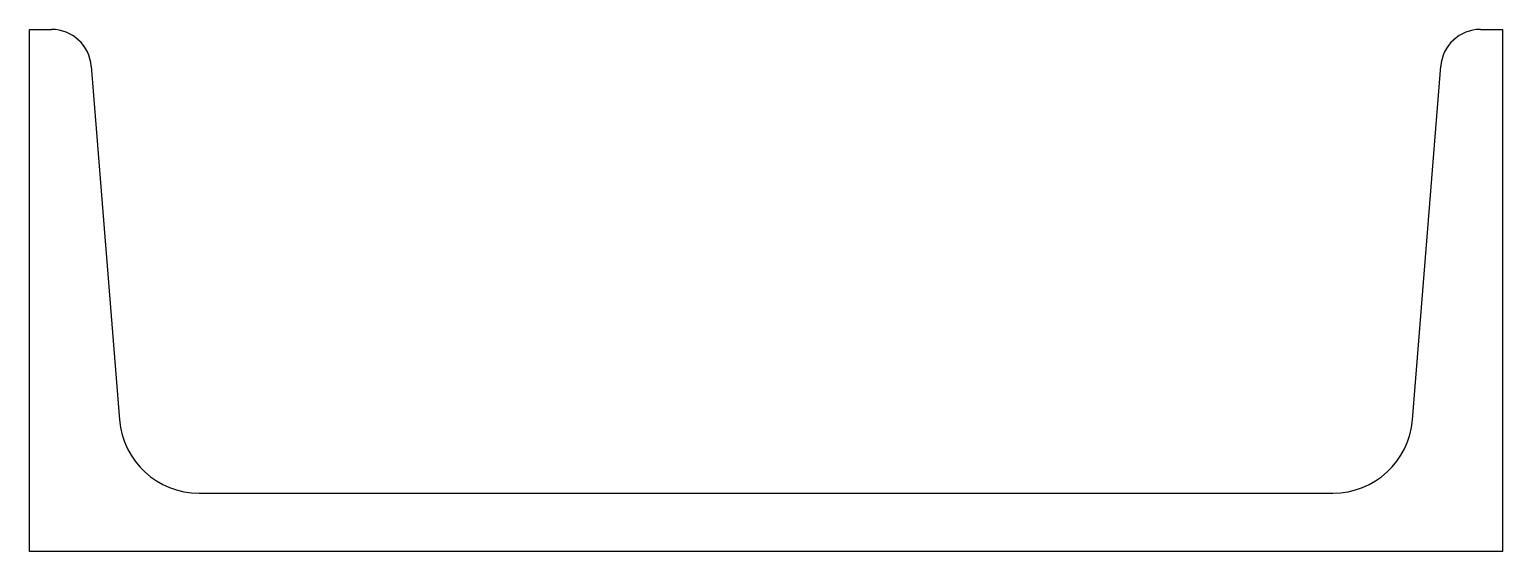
# Model space of a CAD drawing. Extents: x -120 to 120, y 0 to 85.
import ezdxf

# ---------------------------------------------------------------- set-up
doc = ezdxf.new("R2010")
doc.units = 0

msp = doc.modelspace()

# ---------------------------------------------------------------- linework, layer by layer
for p, q in [((-120, 0), (-120, 85)), ((-120, 85), (-116.4, 85)), ((116.4, 85), (120, 85)), ((120, 85), (120, 0)), ((-109.92, 79.02), (-105.32, 21.46)), ((105.32, 21.46), (109.92, 79.02)), ((-92.36, 9.5), (92.36, 9.5)), ((120, 0), (-120, 0))]:
    msp.add_line(p, q)
for centre, radius, start, end in [((-116.4, 78.5), 6.5, 4.57, 90), ((116.4, 78.5), 6.5, 90, 175.43), ((-92.36, 22.5), 13, 184.57, 270), ((92.36, 22.5), 13, 270, 355.43)]:
    msp.add_arc(centre, radius, start, end)

doc.saveas('drawing.dxf')
